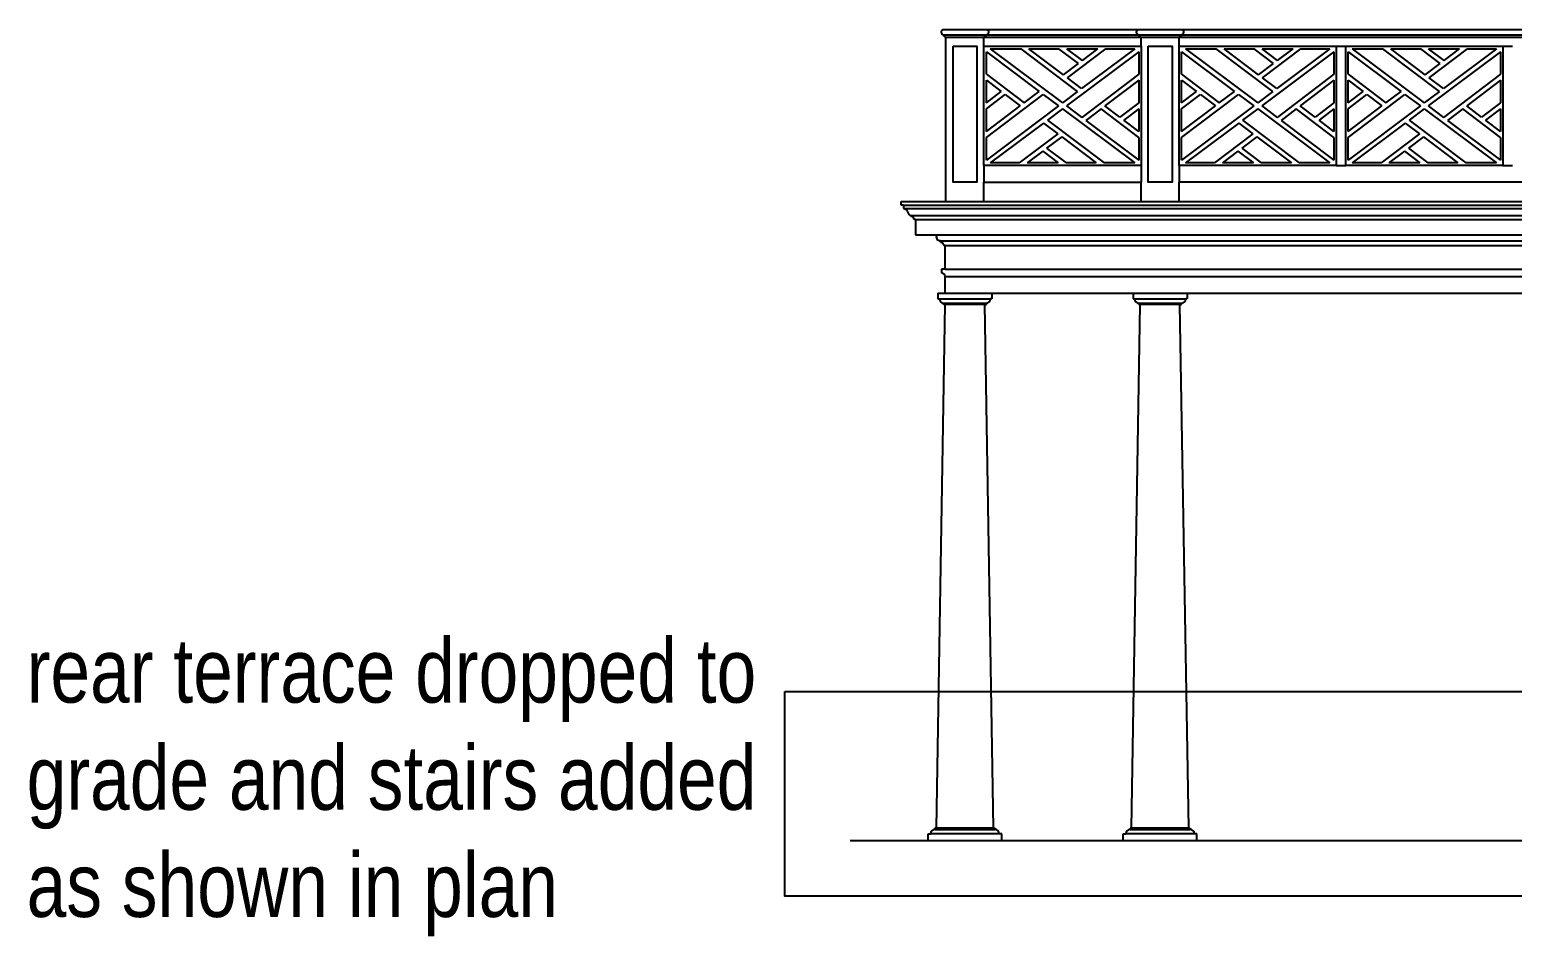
# Model space of a CAD drawing. Header units: inches. Extents: x 1902 to 78711, y -439399 to 11089.
# Drawn here: x 77300.2 to 77611.6, y -2826.2 to -2635.8 of the extents above; entities that cross this region are included whole.
import ezdxf

# ---------------------------------------------------------------- set-up
doc = ezdxf.new("R2010")
doc.units = ezdxf.units.IN
doc.header["$LTSCALE"] = 48
doc.header["$MEASUREMENT"] = 0
for name, color, linetype in [('1WHITE', 7, 'CONTINUOUS'), ('2MAGENTA', 6, 'CONTINUOUS'), ('3BLUE', 5, 'CONTINUOUS'), ('4CYAN', 4, 'CONTINUOUS'), ('6YELLOW', 2, 'CONTINUOUS'), ('8GREY', 8, 'CONTINUOUS'), ('A-CLEANPRINT', 8, 'CONTINUOUS'), ('A-TEXT', 6, 'CONTINUOUS')]:
    doc.layers.add(name, color=color, linetype=linetype)
doc.styles.add('QUARTER', font='stylu.ttf', dxfattribs={"width": 0.83, "height": 4.5})

# ---------------------------------------------------------------- blocks, each defined once
blk = doc.blocks.new('TRIM-BED MOULDING elevation')
at = {"layer": '4CYAN'}
for p, q in [((0, 0), (0.16, 0)), ((0.59, 0.43), (0.59, 0.58))]:
    blk.add_line(p, q, dxfattribs=at)
for centre, radius, start, end in [((0.59, 0), 0.429, 90, 180), ((0.59, 1.08), 0.5, 270, 35.511)]:
    blk.add_arc(centre, radius, start, end, dxfattribs=at)

msp = doc.modelspace()

# ---------------------------------------------------------------- linework, layer by layer
at = {"layer": '1WHITE'}
for p, q in [((77492.15, -2636.85), (77652.63, -2636.85)), ((77492.65, -2637.35), (77652.63, -2637.35)), ((77500.65, -2664.28), (77500.65, -2639.28)), ((77500.65, -2639.28), (77533.65, -2639.28)), ((77501.15, -2640.41), (77512.26, -2648.74)), ((77501.98, -2639.78), (77517.15, -2651.16)), ((77520.32, -2648.78), (77508.44, -2639.78)), ((77517.34, -2645.27), (77510.1, -2639.78)), ((77520.49, -2642.88), (77516.4, -2639.78)), ((77533.15, -2640.41), (77517.98, -2651.78)), ((77521.32, -2642.25), (77518.06, -2639.78)), ((77518.16, -2645.89), (77526.23, -2639.78)), ((77532.32, -2639.78), (77521.15, -2648.16)), ((77521.32, -2642.25), (77524.57, -2639.78)), ((77541.65, -2639.28), (77574.65, -2639.28)), ((77542.15, -2640.41), (77553.26, -2648.74)), ((77542.99, -2639.78), (77558.15, -2651.16)), ((77561.32, -2648.78), (77549.45, -2639.78)), ((77558.34, -2645.27), (77551.1, -2639.78)), ((77561.49, -2642.88), (77557.41, -2639.78)), ((77574.15, -2640.41), (77558.99, -2651.78)), ((77562.32, -2642.25), (77559.06, -2639.78)), ((77559.17, -2645.89), (77567.23, -2639.78)), ((77573.32, -2639.78), (77562.16, -2648.16)), ((77562.32, -2642.25), (77565.58, -2639.78)), ((77574.65, -2639.28), (77576.64, -2639.28)), ((77576.64, -2639.28), (77609.64, -2639.28)), ((77577.14, -2640.41), (77588.25, -2648.74)), ((77577.98, -2639.78), (77593.14, -2651.16)), ((77596.31, -2648.78), (77584.43, -2639.78)), ((77593.33, -2645.27), (77586.09, -2639.78)), ((77596.48, -2642.88), (77592.39, -2639.78)), ((77609.14, -2640.41), (77593.98, -2651.78)), ((77597.31, -2642.25), (77594.05, -2639.78)), ((77594.16, -2645.89), (77602.22, -2639.78)), ((77608.31, -2639.78), (77597.14, -2648.16)), ((77597.31, -2642.25), (77600.56, -2639.78)), ((77609.64, -2639.28), (77611.63, -2639.28)), ((77517.34, -2645.27), (77520.49, -2642.88)), ((77558.34, -2645.27), (77561.49, -2642.88)), ((77593.33, -2645.27), (77596.48, -2642.88)), ((77501.15, -2645.16), (77509.07, -2651.16)), ((77501.15, -2646.41), (77504.28, -2648.78)), ((77521.15, -2648.16), (77518.16, -2645.89)), ((77533.15, -2645.16), (77521.21, -2654.2)), ((77533.15, -2646.41), (77526.06, -2651.78)), ((77542.15, -2645.16), (77550.07, -2651.16)), ((77542.15, -2646.41), (77545.29, -2648.78)), ((77562.16, -2648.16), (77559.17, -2645.89)), ((77574.15, -2645.16), (77562.21, -2654.2)), ((77574.15, -2646.41), (77567.06, -2651.78)), ((77577.14, -2645.16), (77585.06, -2651.16)), ((77577.14, -2646.41), (77580.27, -2648.78)), ((77597.14, -2648.16), (77594.16, -2645.89)), ((77609.14, -2645.16), (77597.2, -2654.2)), ((77609.14, -2646.41), (77602.05, -2651.78)), ((77501.15, -2651.16), (77504.28, -2648.78)), ((77501.15, -2658.41), (77513.09, -2649.37)), ((77501.15, -2652.41), (77505.11, -2649.41)), ((77505.11, -2649.41), (77508.24, -2651.78)), ((77509.07, -2651.16), (77512.26, -2648.74)), ((77513.09, -2649.37), (77516.32, -2651.78)), ((77520.32, -2648.78), (77517.15, -2651.16)), ((77542.15, -2651.16), (77545.29, -2648.78)), ((77542.15, -2658.41), (77554.09, -2649.37)), ((77542.15, -2652.41), (77546.11, -2649.41)), ((77546.11, -2649.41), (77549.25, -2651.78)), ((77550.07, -2651.16), (77553.26, -2648.74)), ((77554.09, -2649.37), (77557.32, -2651.78)), ((77561.32, -2648.78), (77558.15, -2651.16)), ((77577.14, -2651.16), (77580.27, -2648.78)), ((77577.14, -2658.41), (77589.08, -2649.37)), ((77577.14, -2652.41), (77581.1, -2649.41)), ((77581.1, -2649.41), (77584.23, -2651.78)), ((77585.06, -2651.16), (77588.25, -2648.74)), ((77589.08, -2649.37), (77592.31, -2651.78)), ((77596.31, -2648.78), (77593.14, -2651.16)), ((77516.32, -2651.78), (77501.15, -2663.16)), ((77501.15, -2657.16), (77508.24, -2651.78)), ((77517.15, -2652.41), (77513.98, -2654.79)), ((77517.15, -2652.41), (77532.32, -2663.78)), ((77517.98, -2651.78), (77521.21, -2654.2)), ((77525.23, -2652.41), (77522.04, -2654.83)), ((77533.15, -2658.41), (77525.23, -2652.41)), ((77529.19, -2654.16), (77526.06, -2651.78)), ((77533.15, -2651.16), (77529.19, -2654.16)), ((77533.15, -2652.41), (77530.02, -2654.78)), ((77557.32, -2651.78), (77542.15, -2663.16)), ((77542.15, -2657.16), (77549.25, -2651.78)), ((77558.15, -2652.41), (77554.98, -2654.79)), ((77558.15, -2652.41), (77573.32, -2663.78)), ((77558.99, -2651.78), (77562.21, -2654.2)), ((77566.23, -2652.41), (77563.04, -2654.83)), ((77574.15, -2658.41), (77566.23, -2652.41)), ((77570.19, -2654.16), (77567.06, -2651.78)), ((77574.15, -2651.16), (77570.19, -2654.16)), ((77574.15, -2652.41), (77571.02, -2654.78)), ((77592.31, -2651.78), (77577.14, -2663.16)), ((77577.14, -2657.16), (77584.23, -2651.78)), ((77593.14, -2652.41), (77589.97, -2654.79)), ((77593.14, -2652.41), (77608.31, -2663.78)), ((77593.98, -2651.78), (77597.2, -2654.2)), ((77601.22, -2652.41), (77598.03, -2654.83)), ((77609.14, -2658.41), (77601.22, -2652.41)), ((77605.18, -2654.16), (77602.05, -2651.78)), ((77609.14, -2651.16), (77605.18, -2654.16)), ((77609.14, -2652.41), (77606.01, -2654.78)), ((77513.15, -2655.41), (77501.98, -2663.78)), ((77513.15, -2655.41), (77516.14, -2657.68)), ((77513.98, -2654.79), (77525.86, -2663.78)), ((77522.04, -2654.83), (77533.15, -2663.16)), ((77533.15, -2657.16), (77530.02, -2654.78)), ((77554.15, -2655.41), (77542.99, -2663.78)), ((77554.15, -2655.41), (77557.14, -2657.68)), ((77554.98, -2654.79), (77566.86, -2663.78)), ((77563.04, -2654.83), (77574.15, -2663.16)), ((77574.15, -2657.16), (77571.02, -2654.78)), ((77589.14, -2655.41), (77577.98, -2663.78)), ((77589.14, -2655.41), (77592.13, -2657.68)), ((77589.97, -2654.79), (77601.85, -2663.78)), ((77598.03, -2654.83), (77609.14, -2663.16)), ((77609.14, -2657.16), (77606.01, -2654.78)), ((77516.14, -2657.68), (77508.07, -2663.78)), ((77516.97, -2658.3), (77513.81, -2660.69)), ((77516.97, -2658.3), (77524.2, -2663.78)), ((77557.14, -2657.68), (77549.08, -2663.78)), ((77557.97, -2658.3), (77554.82, -2660.69)), ((77557.97, -2658.3), (77565.21, -2663.78)), ((77592.13, -2657.68), (77584.07, -2663.78)), ((77592.96, -2658.3), (77589.81, -2660.69)), ((77592.96, -2658.3), (77600.19, -2663.78)), ((77512.99, -2661.32), (77509.73, -2663.78)), ((77512.99, -2661.32), (77516.24, -2663.78)), ((77513.81, -2660.69), (77517.9, -2663.78)), ((77553.99, -2661.32), (77550.73, -2663.78)), ((77553.99, -2661.32), (77557.25, -2663.78)), ((77554.82, -2660.69), (77558.9, -2663.78)), ((77588.98, -2661.32), (77585.72, -2663.78)), ((77588.98, -2661.32), (77592.23, -2663.78)), ((77589.81, -2660.69), (77593.89, -2663.78)), ((77574.65, -2664.28), (77576.64, -2664.28)), ((77609.64, -2664.28), (77611.63, -2664.28)), ((77483.76, -2672.6), (77652.16, -2672.6)), ((77486.26, -2675.65), (77651.64, -2675.65)), ((77492.48, -2681.1), (77650.12, -2681.1)), ((77492.48, -2686.1), (77652.44, -2686.1)), ((77491.28, -2692.32), (77502.01, -2692.32)), ((77500.81, -2693.5), (77492.48, -2693.5)), ((77532.28, -2692.32), (77543.02, -2692.32)), ((77541.82, -2693.5), (77533.48, -2693.5)), ((77503.85, -2804.6), (77489.45, -2804.6)), ((77502.65, -2803.42), (77490.65, -2803.42)), ((77544.85, -2804.6), (77530.45, -2804.6)), ((77543.65, -2803.42), (77531.65, -2803.42))]:
    msp.add_line(p, q, dxfattribs=at)
for points in [[(77500.65, -2639.28), (77533.65, -2639.28), (77533.65, -2664.28), (77500.65, -2664.28)], [(77541.65, -2639.28), (77574.65, -2639.28), (77574.65, -2664.28), (77541.65, -2664.28)], [(77576.64, -2639.28), (77609.64, -2639.28), (77609.64, -2664.28), (77576.64, -2664.28)]]:
    msp.add_lwpolyline(points, close=True, dxfattribs=at)
for points in [[(77501.15, -2645.16), (77501.15, -2640.41)], [(77501.98, -2639.78), (77508.44, -2639.78)], [(77510.1, -2639.78), (77516.4, -2639.78)], [(77518.06, -2639.78), (77524.57, -2639.78)], [(77526.23, -2639.78), (77532.32, -2639.78)], [(77533.15, -2640.41), (77533.15, -2645.16)], [(77542.15, -2645.16), (77542.15, -2640.41)], [(77542.99, -2639.78), (77549.45, -2639.78)], [(77551.1, -2639.78), (77557.41, -2639.78)], [(77559.06, -2639.78), (77565.58, -2639.78)], [(77567.23, -2639.78), (77573.32, -2639.78)], [(77574.15, -2640.41), (77574.15, -2645.16)], [(77577.14, -2645.16), (77577.14, -2640.41)], [(77577.98, -2639.78), (77584.43, -2639.78)], [(77586.09, -2639.78), (77592.39, -2639.78)], [(77594.05, -2639.78), (77600.56, -2639.78)], [(77602.22, -2639.78), (77608.31, -2639.78)], [(77609.14, -2640.41), (77609.14, -2645.16)], [(77501.15, -2651.16), (77501.15, -2646.41)], [(77533.15, -2646.41), (77533.15, -2651.16)], [(77542.15, -2651.16), (77542.15, -2646.41)], [(77574.15, -2646.41), (77574.15, -2651.16)], [(77577.14, -2651.16), (77577.14, -2646.41)], [(77609.14, -2646.41), (77609.14, -2651.16)], [(77501.15, -2657.16), (77501.15, -2652.41)], [(77533.15, -2652.41), (77533.15, -2657.16)], [(77542.15, -2657.16), (77542.15, -2652.41)], [(77574.15, -2652.41), (77574.15, -2657.16)], [(77577.14, -2657.16), (77577.14, -2652.41)], [(77609.14, -2652.41), (77609.14, -2657.16)], [(77501.15, -2663.16), (77501.15, -2658.41)], [(77533.15, -2658.41), (77533.15, -2663.16)], [(77542.15, -2663.16), (77542.15, -2658.41)], [(77574.15, -2658.41), (77574.15, -2663.16)], [(77577.14, -2663.16), (77577.14, -2658.41)], [(77609.14, -2658.41), (77609.14, -2663.16)], [(77508.07, -2663.78), (77501.98, -2663.78)], [(77516.24, -2663.78), (77509.73, -2663.78)], [(77524.2, -2663.78), (77517.9, -2663.78)], [(77532.32, -2663.78), (77525.86, -2663.78)], [(77549.08, -2663.78), (77542.99, -2663.78)], [(77557.25, -2663.78), (77550.73, -2663.78)], [(77565.21, -2663.78), (77558.9, -2663.78)], [(77573.32, -2663.78), (77566.86, -2663.78)], [(77584.07, -2663.78), (77577.98, -2663.78)], [(77592.23, -2663.78), (77585.72, -2663.78)], [(77600.19, -2663.78), (77593.89, -2663.78)], [(77608.31, -2663.78), (77601.85, -2663.78)]]:
    msp.add_lwpolyline(points, dxfattribs=at)
at = {"layer": '2MAGENTA', "ltscale": 0.25}
for p, q in [((77500.65, -2639.28), (77500.65, -2637.35)), ((77500.81, -2637.35), (77500.65, -2637.35)), ((77501.15, -2637.01), (77501.15, -2636.85)), ((77501.4, -2636.85), (77501.15, -2636.85)), ((77501.34, -2635.86), (77501.34, -2635.78)), ((77532.9, -2636.85), (77533.15, -2636.85)), ((77532.96, -2635.86), (77532.96, -2635.78)), ((77533.15, -2637.01), (77533.15, -2636.85)), ((77533.48, -2637.35), (77533.65, -2637.35)), ((77533.65, -2639.28), (77533.65, -2637.35)), ((77541.65, -2639.28), (77541.65, -2637.35)), ((77541.82, -2637.35), (77541.65, -2637.35)), ((77542.15, -2637.01), (77542.15, -2636.85)), ((77542.4, -2636.85), (77542.15, -2636.85)), ((77542.34, -2635.86), (77542.34, -2635.78))]:
    msp.add_line(p, q, dxfattribs=at)
at = {"layer": '2MAGENTA'}
for p, q in [((77500.65, -2664.28), (77500.65, -2667.78)), ((77533.65, -2664.28), (77533.65, -2667.78)), ((77541.65, -2664.28), (77541.65, -2667.78)), ((77483.26, -2671.85), (77652.27, -2671.85)), ((77490.98, -2691.1), (77502.32, -2691.1)), ((77531.98, -2691.1), (77543.32, -2691.1))]:
    msp.add_line(p, q, dxfattribs=at)
at = {"layer": '2MAGENTA', "ltscale": 0.25}
for centre, radius, start, end in [((77501.15, -2637.35), 0.333, 90, 180), ((77501.28, -2636.24), 0.385, 312.2291, 80.8635), ((77501.82, -2636.83), 0.422, 132.2592, 181.6075), ((77533.02, -2636.24), 0.385, 99.1365, 227.7709), ((77532.48, -2636.83), 0.422, 358.3925, 47.7408), ((77533.15, -2637.35), 0.333, 0, 90), ((77542.15, -2637.35), 0.333, 90, 180), ((77542.28, -2636.24), 0.385, 312.2291, 80.8635), ((77542.82, -2636.83), 0.422, 132.2592, 181.6075)]:
    msp.add_arc(centre, radius, start, end, dxfattribs=at)
at = {"layer": '3BLUE'}
for p, q in [((77491.9, -2636.85), (77492.15, -2636.85)), ((77491.96, -2635.78), (77652.63, -2635.78)), ((77491.96, -2635.86), (77491.96, -2635.78)), ((77492.15, -2637.01), (77492.15, -2636.85)), ((77492.48, -2637.35), (77492.65, -2637.35)), ((77492.65, -2671.78), (77492.65, -2637.35)), ((77500.65, -2671.78), (77500.65, -2667.78)), ((77500.65, -2667.78), (77533.65, -2667.78)), ((77533.65, -2671.78), (77533.65, -2667.78)), ((77644.63, -2667.78), (77541.65, -2667.78)), ((77541.65, -2671.78), (77541.65, -2667.78)), ((77490.85, -2678.85), (77650.87, -2678.85))]:
    msp.add_line(p, q, dxfattribs=at)
for centre, radius, start, end in [((77492.02, -2636.24), 0.385, 99.1365, 227.7709), ((77491.48, -2636.83), 0.422, 358.3925, 47.7408), ((77492.15, -2637.35), 0.333, 0, 90)]:
    msp.add_arc(centre, radius, start, end, dxfattribs=at)
at = {"layer": '4CYAN'}
for p, q in [((77483.26, -2672.6), (77483.26, -2671.85)), ((77483.76, -2672.6), (77483.26, -2672.6)), ((77483.76, -2672.6), (77483.76, -2673.3)), ((77485.37, -2675.04), (77485.37, -2674.82)), ((77486.26, -2675.65), (77485.98, -2675.65)), ((77486.26, -2675.65), (77486.26, -2678.85)), ((77486.26, -2678.85), (77490.85, -2678.85)), ((77492.48, -2686.1), (77492.48, -2681.1)), ((77492.48, -2686.1), (77491.71, -2686.1)), ((77491.71, -2686.1), (77491.71, -2686.87)), ((77492.48, -2691.1), (77492.48, -2687.64)), ((77490.65, -2803.42), (77492.48, -2693.5)), ((77490.98, -2691.1), (77490.98, -2692.32)), ((77490.98, -2692.32), (77491.28, -2692.32)), ((77492.15, -2693.5), (77492.15, -2693.18)), ((77492.48, -2693.5), (77492.15, -2693.5)), ((77502.65, -2803.42), (77500.81, -2693.5)), ((77500.81, -2693.5), (77501.15, -2693.5)), ((77501.15, -2693.5), (77501.15, -2693.18)), ((77502.32, -2692.32), (77502.01, -2692.32)), ((77502.32, -2691.1), (77531.98, -2691.1)), ((77502.32, -2691.1), (77502.32, -2692.32)), ((77531.65, -2803.42), (77533.48, -2693.5)), ((77531.98, -2691.1), (77531.98, -2692.32)), ((77531.98, -2692.32), (77532.28, -2692.32)), ((77533.15, -2693.5), (77533.15, -2693.18)), ((77533.48, -2693.5), (77533.15, -2693.5)), ((77543.65, -2803.42), (77541.82, -2693.5)), ((77541.82, -2693.5), (77542.15, -2693.5)), ((77542.15, -2693.5), (77542.15, -2693.18)), ((77543.32, -2692.32), (77543.02, -2692.32)), ((77543.32, -2691.1), (77652.63, -2691.1)), ((77543.32, -2691.1), (77543.32, -2692.32)), ((77488.91, -2806.1), (77488.91, -2804.6)), ((77488.91, -2804.6), (77489.45, -2804.6)), ((77490.65, -2803.42), (77490.31, -2803.42)), ((77490.31, -2803.42), (77490.31, -2803.74)), ((77502.65, -2803.42), (77502.98, -2803.42)), ((77502.98, -2803.42), (77502.98, -2803.74)), ((77504.38, -2804.6), (77503.85, -2804.6)), ((77504.38, -2806.1), (77504.38, -2804.6)), ((77529.91, -2806.1), (77529.91, -2804.6)), ((77529.91, -2804.6), (77530.45, -2804.6)), ((77531.65, -2803.42), (77531.32, -2803.42)), ((77531.32, -2803.42), (77531.32, -2803.74)), ((77543.65, -2803.42), (77543.98, -2803.42)), ((77543.98, -2803.42), (77543.98, -2803.74)), ((77545.39, -2804.6), (77544.85, -2804.6)), ((77545.39, -2806.1), (77545.39, -2804.6))]:
    msp.add_line(p, q, dxfattribs=at)
for centre, radius, start, end in [((77485.37, -2675.65), 0.608, 0, 90), ((77491.71, -2687.64), 0.771, 359.9877, 90), ((77492.15, -2692.32), 0.866, 180, 270), ((77501.15, -2692.32), 0.866, 270, 0), ((77533.15, -2692.32), 0.866, 180, 270), ((77542.15, -2692.32), 0.866, 270, 0), ((77490.31, -2804.6), 0.866, 90, 180), ((77502.98, -2804.6), 0.866, 0, 90), ((77531.32, -2804.6), 0.866, 90, 180), ((77543.98, -2804.6), 0.866, 0, 90)]:
    msp.add_arc(centre, radius, start, end, dxfattribs=at)
msp.add_open_spline([(77483.76, -2673.3), (77483.95, -2673.36), (77484.34, -2673.5), (77484.57, -2674.06), (77484.8, -2674.62), (77485.18, -2674.76), (77485.37, -2674.82)], degree=3, dxfattribs=at)
at = {"layer": '6YELLOW'}
msp.add_line((77654.13, -2806.1), (77472.57, -2806.1), dxfattribs=at)
at = {"layer": '8GREY'}
for p, q in [((77483.76, -2673.3), (77652.05, -2673.3)), ((77485.37, -2674.82), (77651.82, -2674.82)), ((77491.51, -2680.15), (77650.44, -2680.15)), ((77492.48, -2687.64), (77652.63, -2687.64))]:
    msp.add_line(p, q, dxfattribs=at)
for points in [[(77494.15, -2639.28), (77499.15, -2639.28), (77499.15, -2667.78), (77494.15, -2667.78)], [(77535.15, -2639.28), (77540.15, -2639.28), (77540.15, -2667.78), (77535.15, -2667.78)]]:
    msp.add_lwpolyline(points, close=True, dxfattribs=at)
at = {"layer": 'A-CLEANPRINT'}
for p, q in [((77492.15, -2693.18), (77501.15, -2693.18)), ((77533.15, -2693.18), (77542.15, -2693.18)), ((77490.31, -2803.74), (77502.98, -2803.74)), ((77531.32, -2803.74), (77543.98, -2803.74))]:
    msp.add_line(p, q, dxfattribs=at)
at = {"layer": 'A-TEXT', "color": 1}
msp.add_lwpolyline([(77458.85, -2774.75), (77673.16, -2774.75), (77673.16, -2817.7), (77458.85, -2817.7)], close=True, dxfattribs=at)

# ---------------------------------------------------------------- block references
at = {"layer": '1WHITE', "extrusion": (0, 0, -1), "xscale": 1.636363354785362, "yscale": 1.636363354785362, "zscale": -1.636363354785362}
msp.add_blockref('TRIM-BED MOULDING elevation', (-77492.48, -2681.1), dxfattribs=at)

# ---------------------------------------------------------------- texts
at = {"layer": 'A-TEXT', "color": 1, "insert": (77299.56, -2763.58), "char_height": 13.5, "attachment_point": 1, "style": 'QUARTER'}
msp.add_mtext_dynamic_manual_height_columns('rear terrace dropped to grade and stairs added as shown in plan', width=168.2609, gutter_width=22.5, heights=[0], dxfattribs=at)

doc.saveas('drawing.dxf')
